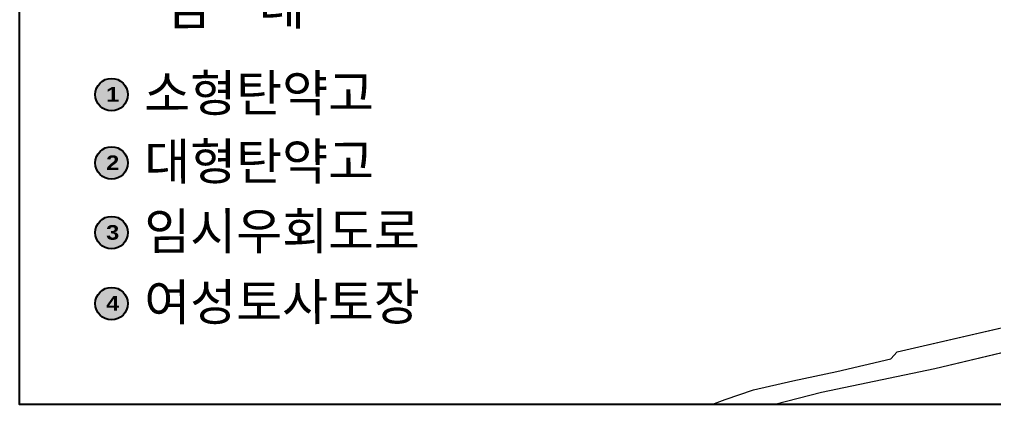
# Model space of a CAD drawing. Header units: metres. Extents: x -703672 to 3951284, y -4124475 to 4104628.
# Drawn here: x 326761 to 327826, y 4102748 to 4103169 of the extents above; entities that cross this region are included whole.
import ezdxf
from ezdxf.enums import TextEntityAlignment as Align

# ---------------------------------------------------------------- set-up
doc = ezdxf.new("R2010")
doc.units = ezdxf.units.M
doc.header["$MEASUREMENT"] = 0
doc.layers.add('C-ANNO-TEXT', color=7, linetype='Continuous', lineweight=25)
doc.layers.add('C-DTCH-TOP~', color=7, linetype='Continuous', lineweight=0)
doc.styles.add('Style-Arial Black', font='')
doc.styles.get('Style-Arial Black').set_extended_font_data('Arial Black')

msp = doc.modelspace()

# ---------------------------------------------------------------- hatches: boundary and pattern name
at = {"layer": 'C-ANNO-TEXT', "lineweight": -2, "ltscale": 0.6}
h = msp.add_hatch(color=2, dxfattribs=at)
h.dxf.hatch_style = 1
h.paths.add_polyline_path([(326843.98287, 4103086.93413, 1), (326879.46368, 4103086.93413, 1)])
h = msp.add_hatch(color=2, dxfattribs=at)
h.dxf.hatch_style = 1
h.paths.add_polyline_path([(326843.98287, 4103012.26749, 1), (326879.46368, 4103012.26749, 1)])
h = msp.add_hatch(color=2, dxfattribs=at)
h.dxf.hatch_style = 1
h.paths.add_polyline_path([(326843.98287, 4102936.1636, 1), (326879.46368, 4102936.1636, 1)])
h = msp.add_hatch(color=2, dxfattribs=at)
h.dxf.hatch_style = 1
h.paths.add_polyline_path([(326843.98287, 4102858.62497, 1), (326879.46368, 4102858.62497, 1)])

# ---------------------------------------------------------------- linework, layer by layer
at = {"layer": 'C-ANNO-TEXT', "color": 0, "lineweight": -2, "ltscale": 0.6}
msp.add_lwpolyline([(328463.34504, 4103313.93421), (328463.34504, 4102748.3794), (326761.1304, 4102748.3794), (326761.1304, 4104627.86256), (328463.34504, 4104627.86256), (328463.34504, 4103413.09209)], dxfattribs=at)
for centre in [(326861.72328, 4103086.93413), (326861.72328, 4103012.26749), (326861.72328, 4102936.1636), (326861.72328, 4102858.62497)]:
    msp.add_circle(centre, 17.74041, dxfattribs=at)
at = {"layer": 'C-DTCH-TOP~'}
for p, q in [((327720.17147, 4102805.95146), (328069.05384, 4102886.23582)), ((328089.44953, 4102865.14723), (327761.25832, 4102787.43263)), ((327713.22795, 4102798.43157), (327720.17147, 4102805.95146)), ((327654.20072, 4102784.53828), (327713.22795, 4102798.43157)), ((327606.17035, 4102774.12404), (327654.20072, 4102784.53828)), ((327761.25832, 4102787.43263), (327637.42141, 4102761.3939)), ((327563.34607, 4102764.28616), (327606.17035, 4102774.12404)), ((327532.10126, 4102753.86568), (327563.34607, 4102764.28616)), ((327637.42141, 4102761.3939), (327586.49272, 4102748.3794)), ((327517.83456, 4102748.3794), (327532.10126, 4102753.86568))]:
    msp.add_line(p, q, dxfattribs=at)
at = {"layer": 'C-DTCH-TOP~', "flags": 128}
for points in [[(327517.83456, 4102748.3794), (327532.10126, 4102753.86568), (327563.34607, 4102764.28616), (327606.17035, 4102774.12404), (327654.20072, 4102784.53828), (327713.22795, 4102798.43157), (327720.17147, 4102805.95146), (328069.05384, 4102886.23582), (328167.86535, 4102909.52585), (328416.72729, 4102965.6837), (328463.34504, 4102976.66365)], [(328463.34504, 4102950.36737), (328428.57518, 4102942.78069), (328183.24847, 4102886.08184), (328174.29909, 4102883.91368), (328089.44953, 4102865.14723), (327761.25832, 4102787.43263), (327637.42141, 4102761.3939), (327586.49272, 4102748.3794)]]:
    msp.add_lwpolyline(points, dxfattribs=at)

# ---------------------------------------------------------------- texts
at = {"layer": 'C-ANNO-TEXT', "style": 'Style-Arial Black'}
for s, p in [('범   례', (326919.47375, 4103203.08643)), ('소형탄약고', (326897.49033, 4103108.43166)), ('대형탄약고', (326897.49033, 4103033.76502)), ('임시우회도로', (326897.49033, 4102957.66112)), ('여성토사토장', (326897.49033, 4102880.12249))]:
    msp.add_text(s, height=40, rotation=0.08813304, dxfattribs=at).set_placement(p, align=Align.TOP_LEFT)
at = {"layer": 'C-ANNO-TEXT', "color": 1, "lineweight": -2, "ltscale": 0.6, "char_height": 16, "attachment_point": 1, "style": 'Style-Arial Black'}
for s, insert in [('1', (326855.87582, 4103095.17707)), ('2', (326855.87582, 4103020.51042)), ('3', (326855.87582, 4102944.40653)), ('4', (326855.87582, 4102866.8679))]:
    msp.add_mtext_dynamic_manual_height_columns(s, width=45.1912295, gutter_width=0.0075, heights=[0], dxfattribs=dict(at, insert=insert))

doc.saveas('drawing.dxf')
